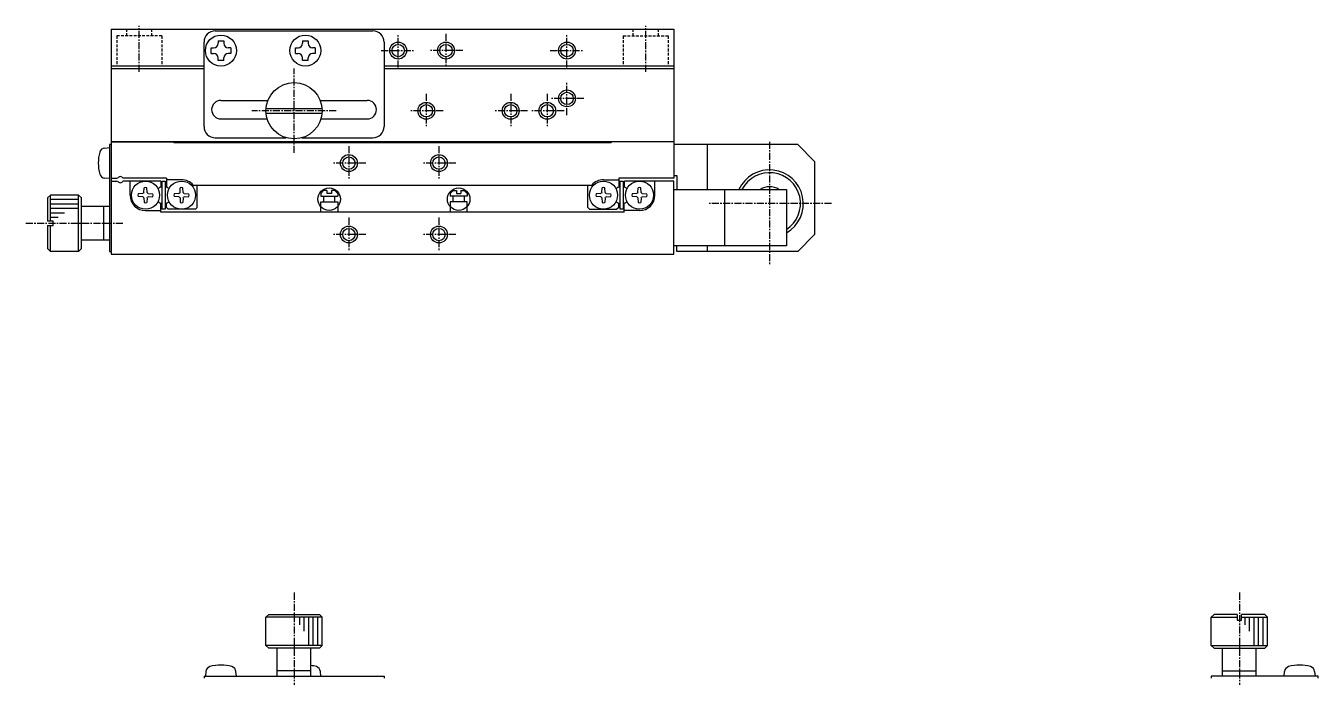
# Model space of a CAD drawing. Extents: x 1582 to 2063, y -624 to -292.
# Drawn here: x 1831.3 to 2061, y -407.3 to -291.5 of the extents above; entities that cross this region are included whole.
import ezdxf

# ---------------------------------------------------------------- set-up
doc = ezdxf.new("R2010")
doc.units = 0
doc.linetypes.add('CENTER', pattern=[2, 1.25, -0.25, 0.25, -0.25])
doc.linetypes.add('DASHED', pattern=[0.75, 0.5, -0.25])
doc.layers.get('0').update_dxf_attribs({"linetype": 'CONTINUOUS'})
doc.layers.add('CENTER', color=1, linetype='CENTER')

msp = doc.modelspace()

# ---------------------------------------------------------------- linework, layer by layer
at = {"color": 7, "linetype": 'CONTINUOUS'}
for p, q in [((1846.5, -292.11), (1946.5, -292.11)), ((1846.5, -292.11), (1846.5, -312.11)), ((1865, -292.41), (1893, -292.41)), ((1946.5, -292.11), (1946.5, -312.11)), ((1863, -309.41), (1863, -294.41)), ((1864.25, -296.41), (1864.25, -295.41)), ((1864.25, -295.41), (1864.7, -295.41)), ((1865.5, -294.16), (1866.5, -294.16)), ((1865.5, -294.16), (1865.5, -294.61)), ((1866.5, -294.16), (1866.5, -294.61)), ((1867.75, -295.41), (1867.3, -295.41)), ((1867.75, -295.41), (1867.75, -296.41)), ((1879.25, -296.41), (1879.25, -295.41)), ((1879.25, -295.41), (1879.7, -295.41)), ((1880.5, -294.16), (1881.5, -294.16)), ((1880.5, -294.16), (1880.5, -294.61)), ((1881.5, -294.16), (1881.5, -294.61)), ((1882.75, -295.41), (1882.3, -295.41)), ((1882.75, -295.41), (1882.75, -296.41)), ((1895, -294.41), (1895, -309.41)), ((1864.25, -296.41), (1864.7, -296.41)), ((1865.5, -297.66), (1865.5, -297.21)), ((1866.5, -297.66), (1865.5, -297.66)), ((1866.5, -297.66), (1866.5, -297.21)), ((1867.75, -296.41), (1867.3, -296.41)), ((1879.25, -296.41), (1879.7, -296.41)), ((1880.5, -297.66), (1880.5, -297.21)), ((1881.5, -297.66), (1880.5, -297.66)), ((1881.5, -297.66), (1881.5, -297.21)), ((1882.75, -296.41), (1882.3, -296.41)), ((1846.5, -298.61), (1863, -298.61)), ((1846.5, -299.11), (1863, -299.11)), ((1895, -298.61), (1946.5, -298.61)), ((1895, -299.11), (1946.5, -299.11)), ((1866, -304.76), (1874.35, -304.76)), ((1883.65, -304.76), (1892, -304.76)), ((1874.02, -306.21), (1883.98, -306.21)), ((1874.02, -307.01), (1883.98, -307.01)), ((1866, -308.06), (1874.21, -308.06)), ((1883.79, -308.06), (1892, -308.06)), ((1846.5, -312.11), (1846.5, -332.11)), ((1846.5, -312.11), (1857.5, -312.11)), ((1946.5, -312.11), (1846.5, -312.11)), ((1857.7, -312.31), (1857.5, -312.11)), ((1935.29, -312.31), (1857.7, -312.31)), ((1865, -311.41), (1877.6, -311.41)), ((1880.4, -311.41), (1893, -311.41)), ((1935.29, -312.31), (1935.49, -312.11)), ((1946.5, -312.11), (1935.49, -312.11)), ((1946.5, -312.11), (1946.5, -318.61)), ((1845.35, -313.23), (1846.2, -313.16)), ((1846.5, -312.61), (1846.2, -312.61)), ((1846.2, -312.61), (1846.2, -331.61)), ((1968.5, -312.61), (1946.5, -312.61)), ((1952.5, -320.61), (1952.5, -312.61)), ((1968.5, -312.61), (1971.5, -315.61)), ((1971.5, -315.61), (1971.5, -328.61)), ((1846.2, -318.66), (1845.35, -318.58)), ((1846.5, -318.61), (1847.65, -318.61)), ((1846.5, -319.11), (1847.65, -319.11)), ((1856.31, -318.61), (1848.56, -318.61)), ((1855.31, -319.11), (1848.56, -319.11)), ((1849.85, -321.61), (1849.85, -319.11)), ((1855.3, -319.11), (1855.3, -320.19)), ((1855.5, -319.11), (1856.1, -319.11)), ((1855.5, -319.11), (1855.5, -324.11)), ((1856.1, -319.11), (1856.1, -324.11)), ((1856.3, -318.61), (1856.3, -320.19)), ((1859, -318.86), (1856.3, -318.86)), ((1933.99, -318.86), (1936.69, -318.86)), ((1936.69, -318.61), (1936.69, -320.19)), ((1946.5, -318.61), (1936.7, -318.61)), ((1936.89, -319.11), (1937.49, -319.11)), ((1936.89, -319.11), (1936.89, -324.11)), ((1937.49, -319.11), (1937.49, -324.11)), ((1937.69, -319.11), (1937.69, -320.19)), ((1946.5, -319.11), (1937.7, -319.11)), ((1943.14, -321.61), (1943.14, -319.11)), ((1946.5, -318.11), (1947, -318.11)), ((1946.5, -332.11), (1946.5, -319.11)), ((1947, -318.11), (1947, -320.61)), ((1852.12, -321.33), (1851.28, -321.35)), ((1852.12, -321.33), (1852.25, -321.27)), ((1852.33, -321.11), (1852.25, -321.27)), ((1852.33, -321.11), (1852.34, -320.28)), ((1852.87, -321.11), (1852.86, -320.28)), ((1852.87, -321.11), (1852.95, -321.27)), ((1853.08, -321.33), (1852.95, -321.27)), ((1853.08, -321.33), (1853.92, -321.35)), ((1858.52, -321.33), (1857.68, -321.35)), ((1858.52, -321.33), (1858.65, -321.27)), ((1858.73, -321.11), (1858.65, -321.27)), ((1858.73, -321.11), (1858.74, -320.28)), ((1859.27, -321.11), (1859.26, -320.28)), ((1859.27, -321.11), (1859.35, -321.27)), ((1859.48, -321.33), (1859.35, -321.27)), ((1859.48, -321.33), (1860.32, -321.35)), ((1861.08, -319.81), (1931.92, -319.81)), ((1861.8, -323.81), (1861.8, -319.81)), ((1883.75, -321.31), (1884.25, -320.81)), ((1883.75, -321.31), (1883.75, -321.81)), ((1884.85, -320.81), (1884.25, -320.81)), ((1884.85, -320.81), (1884.85, -321.31)), ((1885.65, -321.31), (1884.85, -321.31)), ((1886.25, -320.81), (1885.65, -320.81)), ((1885.65, -320.81), (1885.65, -321.31)), ((1886.75, -321.31), (1886.25, -320.81)), ((1886.75, -321.31), (1886.75, -321.81)), ((1906.75, -321.31), (1907.25, -320.81)), ((1906.75, -321.31), (1906.75, -321.81)), ((1907.25, -320.81), (1907.85, -320.81)), ((1907.85, -320.81), (1907.85, -321.31)), ((1907.85, -321.31), (1908.65, -321.31)), ((1908.65, -320.81), (1909.25, -320.81)), ((1908.65, -320.81), (1908.65, -321.31)), ((1909.75, -321.31), (1909.25, -320.81)), ((1909.75, -321.31), (1909.75, -321.81)), ((1931.19, -323.81), (1931.19, -319.81)), ((1933.51, -321.33), (1932.67, -321.35)), ((1933.51, -321.33), (1933.65, -321.27)), ((1933.72, -321.11), (1933.65, -321.27)), ((1933.72, -321.11), (1933.73, -320.28)), ((1934.27, -321.11), (1934.25, -320.28)), ((1934.27, -321.11), (1934.34, -321.27)), ((1934.48, -321.33), (1934.34, -321.27)), ((1934.48, -321.33), (1935.32, -321.35)), ((1939.91, -321.33), (1939.07, -321.35)), ((1939.91, -321.33), (1940.05, -321.27)), ((1940.12, -321.11), (1940.05, -321.27)), ((1940.12, -321.11), (1940.13, -320.28)), ((1940.67, -321.11), (1940.65, -320.28)), ((1940.67, -321.11), (1940.74, -321.27)), ((1940.88, -321.33), (1940.74, -321.27)), ((1940.88, -321.33), (1941.72, -321.35)), ((1946.5, -320.61), (1966.5, -320.61)), ((1955.5, -320.61), (1955.5, -330.61)), ((1966.5, -320.61), (1966.5, -330.61)), ((1835.7, -321.61), (1835.2, -322.11)), ((1835.2, -322.11), (1835.2, -326.21)), ((1840.7, -321.61), (1835.7, -321.61)), ((1841.2, -322.11), (1840.7, -321.61)), ((1841.2, -331.11), (1841.2, -322.11)), ((1846.2, -323.61), (1841.2, -323.61)), ((1845.2, -329.61), (1845.2, -323.61)), ((1852.12, -321.88), (1851.28, -321.87)), ((1852.12, -321.88), (1852.25, -321.94)), ((1852.33, -322.11), (1852.25, -321.94)), ((1852.33, -322.11), (1852.34, -322.93)), ((1852.87, -322.11), (1852.86, -322.93)), ((1852.87, -322.11), (1852.95, -321.94)), ((1853.08, -321.88), (1852.95, -321.94)), ((1853.08, -321.88), (1853.92, -321.87)), ((1855.3, -324.61), (1855.3, -323.02)), ((1856.3, -323.81), (1856.3, -323.02)), ((1856.3, -323.81), (1856.6, -324.11)), ((1858.52, -321.88), (1857.68, -321.87)), ((1858.52, -321.88), (1858.65, -321.94)), ((1858.73, -322.11), (1858.65, -321.94)), ((1858.73, -322.11), (1858.74, -322.93)), ((1859.27, -322.11), (1859.26, -322.93)), ((1859.27, -322.11), (1859.35, -321.94)), ((1859.48, -321.88), (1859.35, -321.94)), ((1859.48, -321.88), (1860.32, -321.87)), ((1861.8, -323.81), (1861.5, -324.11)), ((1883.75, -321.81), (1886.75, -321.81)), ((1883.75, -322.81), (1886.75, -322.81)), ((1883.75, -324.61), (1883.75, -322.81)), ((1884.25, -321.81), (1884.25, -322.81)), ((1886.25, -322.81), (1886.25, -321.81)), ((1886.75, -322.81), (1886.75, -324.61)), ((1909.75, -321.81), (1906.75, -321.81)), ((1909.75, -322.81), (1906.75, -322.81)), ((1906.75, -322.81), (1906.75, -324.61)), ((1907.25, -322.81), (1907.25, -321.81)), ((1909.25, -321.81), (1909.25, -322.81)), ((1909.75, -324.61), (1909.75, -322.81)), ((1931.19, -323.81), (1931.49, -324.11)), ((1933.51, -321.88), (1932.67, -321.87)), ((1933.51, -321.88), (1933.65, -321.94)), ((1933.72, -322.11), (1933.65, -321.94)), ((1933.72, -322.11), (1933.73, -322.93)), ((1934.27, -322.11), (1934.25, -322.93)), ((1934.27, -322.11), (1934.34, -321.94)), ((1934.48, -321.88), (1934.34, -321.94)), ((1934.48, -321.88), (1935.32, -321.87)), ((1936.69, -323.81), (1936.39, -324.11)), ((1936.69, -323.81), (1936.69, -323.02)), ((1937.69, -324.61), (1937.69, -323.02)), ((1939.91, -321.88), (1939.07, -321.87)), ((1939.91, -321.88), (1940.05, -321.94)), ((1940.12, -322.11), (1940.05, -321.94)), ((1940.12, -322.11), (1940.13, -322.93)), ((1940.67, -322.11), (1940.65, -322.93)), ((1940.67, -322.11), (1940.74, -321.94)), ((1940.88, -321.88), (1940.74, -321.94)), ((1940.88, -321.88), (1941.72, -321.87)), ((1852.6, -324.36), (1855.3, -324.36)), ((1937.69, -324.61), (1855.3, -324.61)), ((1856.1, -324.11), (1855.5, -324.11)), ((1861.5, -324.11), (1856.6, -324.11)), ((1931.49, -324.11), (1936.39, -324.11)), ((1937.49, -324.11), (1936.89, -324.11)), ((1940.39, -324.36), (1937.69, -324.36)), ((1836.2, -326.21), (1835.2, -326.21)), ((1835.2, -327.01), (1836.2, -327.01)), ((1835.2, -327.01), (1835.2, -331.11)), ((1836.2, -327.01), (1836.2, -326.21)), ((1846.2, -329.61), (1841.2, -329.61)), ((1966.5, -330.61), (1946.5, -330.61)), ((1947, -331.61), (1947, -330.61)), ((1952.5, -331.61), (1952.5, -330.61)), ((1968.5, -331.61), (1971.5, -328.61)), ((1835.2, -331.11), (1835.7, -331.61)), ((1840.7, -331.61), (1835.7, -331.61)), ((1840.7, -331.61), (1841.2, -331.11)), ((1846.2, -331.61), (1846.5, -331.61)), ((1846.5, -332.11), (1946.5, -332.11)), ((1968.5, -331.61), (1947, -331.61)), ((2042.5, -396.14), (2042, -396.64)), ((2042, -401.64), (2042, -396.64)), ((2046.6, -396.14), (2042.5, -396.14)), ((2046.6, -396.14), (2046.6, -397.14)), ((2046.6, -397.14), (2047.4, -397.14)), ((2047.4, -397.14), (2047.4, -396.14)), ((2051.5, -396.14), (2047.4, -396.14)), ((2052, -396.64), (2051.5, -396.14)), ((2052, -401.64), (2052, -396.64)), ((2042, -401.64), (2042.5, -402.14)), ((2051.5, -402.14), (2052, -401.64)), ((2042.5, -402.14), (2051.5, -402.14)), ((2044, -407.14), (2044, -402.14)), ((2050, -407.14), (2050, -402.14)), ((2044, -406.14), (2050, -406.14)), ((2054.95, -407.14), (2055.02, -406.29)), ((2060.38, -406.29), (2060.45, -407.14)), ((2042, -407.14), (2042, -407.44)), ((2061, -407.14), (2042, -407.14)), ((2061, -407.44), (2061, -407.14))]:
    msp.add_line(p, q, dxfattribs=at)
at = {"color": 3, "linetype": 'DASHED'}
for p, q in [((1847.5, -293.31), (1847.5, -298.61)), ((1855.5, -293.31), (1847.5, -293.31)), ((1849.25, -293.31), (1849.25, -292.11)), ((1853.75, -293.31), (1853.75, -292.11)), ((1855.5, -293.31), (1855.5, -298.61)), ((1937.5, -293.31), (1937.5, -298.61)), ((1937.5, -293.31), (1945.5, -293.31)), ((1939.25, -293.31), (1939.25, -292.11)), ((1943.75, -293.31), (1943.75, -292.11)), ((1945.5, -293.31), (1945.5, -298.61))]:
    msp.add_line(p, q, dxfattribs=at)
at = {"color": 3, "linetype": 'CONTINUOUS'}
for p, q in [((1835.7, -326.21), (1835.7, -321.61)), ((1840.7, -322.41), (1835.7, -322.41)), ((1840.7, -323.21), (1835.7, -323.21)), ((1840.7, -331.61), (1840.7, -321.61)), ((1840.7, -324.01), (1835.7, -324.01)), ((1838.2, -324.81), (1835.7, -324.81)), ((1837.07, -325.61), (1835.7, -325.61)), ((1835.7, -331.61), (1835.7, -327.01)), ((1884, -396.64), (1874, -396.64)), ((1880, -398.01), (1880, -396.64)), ((1880.8, -399.14), (1880.8, -396.64)), ((1881.6, -401.64), (1881.6, -396.64)), ((1882.4, -401.64), (1882.4, -396.64)), ((1883.2, -401.64), (1883.2, -396.64)), ((2042, -396.64), (2046.6, -396.64)), ((2047.4, -396.64), (2052, -396.64)), ((2048, -398.01), (2048, -396.64)), ((2048.8, -399.14), (2048.8, -396.64)), ((2049.6, -401.64), (2049.6, -396.64)), ((2050.4, -401.64), (2050.4, -396.64)), ((2051.2, -401.64), (2051.2, -396.64)), ((1884, -401.64), (1874, -401.64)), ((2042, -401.64), (2052, -401.64))]:
    msp.add_line(p, q, dxfattribs=at)
for p, q in [((1874, -396.64), (1874.5, -396.14)), ((1874, -401.64), (1874, -396.64)), ((1874.5, -396.14), (1883.5, -396.14)), ((1883.5, -396.14), (1884, -396.64)), ((1884, -401.64), (1884, -396.64)), ((1874.5, -402.14), (1874, -401.64)), ((1884, -401.64), (1883.5, -402.14)), ((1883.5, -402.14), (1874.5, -402.14)), ((1876, -407.14), (1876, -402.14)), ((1882, -407.14), (1882, -402.14)), ((1863.32, -406.29), (1863.25, -407.14)), ((1868.75, -407.14), (1868.68, -406.29)), ((1882, -406.14), (1876, -406.14)), ((1883.75, -407.14), (1883.68, -406.29)), ((1863, -407.14), (1895, -407.14)), ((1863, -407.14), (1863, -407.44)), ((1895, -407.14), (1895, -407.44))]:
    msp.add_line(p, q)
at = {"color": 7, "linetype": 'CONTINUOUS'}
for centre, radius in [((1866, -295.91), 2.75), ((1881, -295.91), 2.75), ((1897.5, -295.91), 1.1), ((1906, -295.91), 1.1), ((1927.5, -295.91), 1.1), ((1879, -306.61), 5), ((1927.5, -304.41), 1.1), ((1902.5, -306.61), 1.1), ((1917.5, -306.61), 1.1), ((1924, -306.61), 1.1), ((1888.75, -315.91), 1.1), ((1904.75, -315.91), 1.1), ((1852.6, -321.61), 2.5), ((1859, -321.61), 2.5), ((1933.99, -321.61), 2.5), ((1940.39, -321.61), 2.5), ((1888.75, -328.61), 1.1), ((1904.75, -328.61), 1.1)]:
    msp.add_circle(centre, radius, dxfattribs=at)
at = {"color": 3, "linetype": 'CONTINUOUS'}
for centre, radius in [((1897.5, -295.91), 1.5), ((1906, -295.91), 1.5), ((1927.5, -295.91), 1.5), ((1927.5, -304.41), 1.5), ((1902.5, -306.61), 1.5), ((1917.5, -306.61), 1.5), ((1924, -306.61), 1.5), ((1888.75, -315.91), 1.5), ((1904.75, -315.91), 1.5), ((1885.25, -322.31), 2), ((1908.25, -322.31), 2), ((1888.75, -328.61), 1.5), ((1904.75, -328.61), 1.5)]:
    msp.add_circle(centre, radius, dxfattribs=at)
at = {"color": 7, "linetype": 'CONTINUOUS'}
for centre, radius, start, end in [((1865, -294.41), 2, 90, 180), ((1893, -294.41), 2, 0, 90), ((1864.7, -294.61), 0.8, 270, 0), ((1867.3, -294.61), 0.8, 180, 270), ((1879.7, -294.61), 0.8, 270, 0), ((1882.3, -294.61), 0.8, 180, 270), ((1864.7, -297.21), 0.8, 0, 90), ((1867.3, -297.21), 0.8, 90, 180), ((1879.7, -297.21), 0.8, 0, 90), ((1882.3, -297.21), 0.8, 90, 180), ((1866, -306.41), 1.65, 90, 270), ((1892, -306.41), 1.65, 270, 90), ((1865, -309.41), 2, 180, 270), ((1893, -309.41), 2, 270, 0), ((1851.2, -315.91), 7, 163.743, 196.257), ((1845.44, -314.23), 1, 95, 163.743), ((1845.44, -317.59), 1, 196.257, 265), ((1848.11, -318.81), 0.5, 23.5782, 156.4218), ((1848.11, -318.91), 0.5, 203.5782, 336.4218), ((1859, -321.61), 2.75, 40.8851, 90), ((1933.99, -321.61), 2.75, 90, 139.1149), ((1963.5, -323.11), 6, 300, 155.3757), ((1852.6, -321.61), 1.35, 168.8959, 191.1041), ((1852.6, -321.61), 1.35, 78.8959, 101.1041), ((1852.6, -321.61), 1.35, 348.8959, 11.1041), ((1855.8, -321.61), 1.5, 101.537, 130.5416), ((1855.8, -321.61), 1.5, 49.4584, 78.463), ((1859, -321.61), 1.35, 168.8959, 191.1041), ((1859, -321.61), 1.35, 78.8959, 101.1041), ((1859, -321.61), 1.35, 348.8959, 11.1041), ((1933.99, -321.61), 1.35, 168.8959, 191.1041), ((1933.99, -321.61), 1.35, 78.8959, 101.1041), ((1933.99, -321.61), 1.35, 348.8959, 11.1041), ((1937.19, -321.61), 1.5, 101.537, 130.5416), ((1937.19, -321.61), 1.5, 49.4584, 78.463), ((1940.39, -321.61), 1.35, 168.8959, 191.1041), ((1940.39, -321.61), 1.35, 78.8959, 101.1041), ((1940.39, -321.61), 1.35, 348.8959, 11.1041), ((1963.5, -323.11), 3, 56.4426, 123.5574), ((1852.6, -321.61), 2.75, 180, 270), ((1852.6, -321.61), 1.35, 258.8959, 281.1041), ((1855.8, -321.61), 1.5, 229.4584, 258.4631), ((1855.8, -321.61), 1.5, 281.537, 310.5416), ((1859, -321.61), 1.35, 258.8959, 281.1041), ((1933.99, -321.61), 1.35, 258.8959, 281.1041), ((1937.19, -321.61), 1.5, 229.4584, 258.4631), ((1937.19, -321.61), 1.5, 281.537, 310.5416), ((1940.39, -321.61), 1.35, 258.8959, 281.1041), ((1940.39, -321.61), 2.75, 270, 0), ((2056.02, -406.38), 1, 106.257, 175), ((2057.7, -412.14), 7, 73.743, 106.257), ((2059.38, -406.38), 1, 5, 73.743)]:
    msp.add_arc(centre, radius, start, end, dxfattribs=at)
at = {"color": 3, "linetype": 'CONTINUOUS'}
msp.add_arc((1963.5, -323.11), 5.5, 303.0557, 152.9644, dxfattribs=at)
for centre, radius, start, end in [((1864.32, -406.38), 1, 106.257, 175), ((1866, -412.14), 7, 73.743, 106.257), ((1867.68, -406.38), 1, 5, 73.743), ((1881, -412.14), 7, 73.743, 81.7868), ((1882.68, -406.38), 1, 5, 73.743)]:
    msp.add_arc(centre, radius, start, end)
at = {"layer": 'CENTER', "color": 1, "linetype": 'CENTER'}
for p, q in [((1851.5, -299.67), (1851.5, -291.51)), ((1941.5, -299.67), (1941.5, -291.51)), ((1897.5, -298.91), (1897.5, -292.91)), ((1906, -292.91), (1906, -298.91)), ((1927.5, -298.91), (1927.5, -292.91)), ((1894.5, -295.91), (1900.5, -295.91)), ((1909, -295.91), (1903, -295.91)), ((1924.5, -295.91), (1930.5, -295.91)), ((1879, -314.11), (1879, -299.11)), ((1927.5, -307.41), (1927.5, -301.41)), ((1902.5, -303.61), (1902.5, -309.61)), ((1917.5, -303.61), (1917.5, -309.61)), ((1924, -303.61), (1924, -309.61)), ((1930.5, -304.41), (1924.5, -304.41)), ((1886.5, -306.61), (1871.5, -306.61)), ((1905.5, -306.61), (1899.5, -306.61)), ((1920.5, -306.61), (1914.5, -306.61)), ((1927, -306.61), (1921, -306.61)), ((1963.5, -312.11), (1963.5, -334.11)), ((1888.75, -312.91), (1888.75, -318.91)), ((1904.75, -312.91), (1904.75, -318.91)), ((1891.75, -315.91), (1885.75, -315.91)), ((1907.75, -315.91), (1901.75, -315.91)), ((1974.5, -323.11), (1952.5, -323.11)), ((1888.75, -325.61), (1888.75, -331.61)), ((1904.75, -325.61), (1904.75, -331.61)), ((1831.33, -326.61), (1848.59, -326.61)), ((1891.75, -328.61), (1885.75, -328.61)), ((1907.75, -328.61), (1901.75, -328.61)), ((1879, -392.27), (1879, -409.53)), ((2047, -392.27), (2047, -409.53))]:
    msp.add_line(p, q, dxfattribs=at)

doc.saveas('drawing.dxf')
